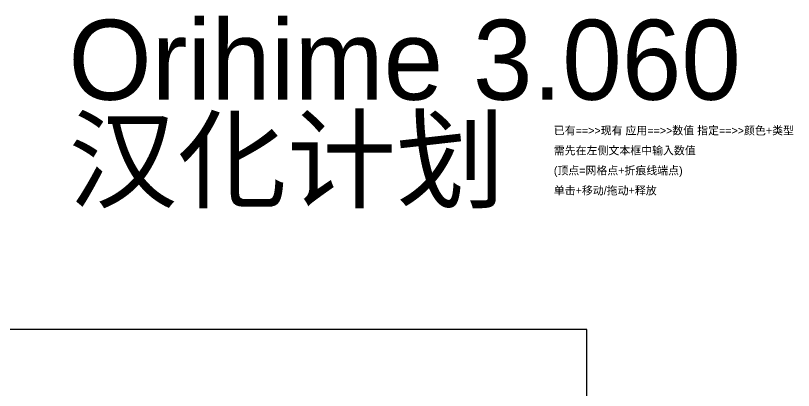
# Model space of a CAD drawing. Header units: millimetres. Extents: x -1842 to 3667, y -2745 to 2263.
# Drawn here: x 369 to 1535, y -1604 to -1041 of the extents above; entities that cross this region are included whole.
import ezdxf

# ---------------------------------------------------------------- set-up
doc = ezdxf.new("R2010")
doc.units = ezdxf.units.MM
doc.header["$LTSCALE"] = 1000
doc.layers.add('1-中文', color=7, linetype='Continuous', lineweight=25)
doc.styles.add('kucha制图', font='')
doc.styles.get("Standard").update_dxf_attribs({"font": ''})
doc.styles.get('kucha制图').set_extended_font_data('思源黑体 CN Regular')
doc.styles.get('Standard').set_extended_font_data('庞门正道标题体3.0')

msp = doc.modelspace()

# ---------------------------------------------------------------- linework, layer by layer
at = {"color": 6}
msp.add_lwpolyline([(1327.9, -2027.4), (1225.1, -2027.4), (1225.1, -1512.4), (-1526.8, -1512.4), (-1526.8, -1714.6)], dxfattribs=at)

# ---------------------------------------------------------------- texts
at = {"layer": '1-中文', "color": 250}
msp.add_text('Orihime 3.060', height=120, dxfattribs=at).set_placement((448.1, -1167.7))
at = {"layer": '1-中文', "color": 251}
msp.add_text('汉化计划', height=120, dxfattribs=at).set_placement((448.1, -1317.7))
at = {"layer": '1-中文', "color": 251, "style": 'kucha制图'}
for s, p in [('已有==>>现有 应用==>>数值 指定==>>颜色+类型', (1175.6, -1219.9)), ('需先在左侧文本框中输入数值', (1175.6, -1249.9)), ('(顶点=网格点+折痕线端点)', (1175.6, -1279.9)), ('单击+移动/拖动+释放', (1175.6, -1309.9))]:
    msp.add_text(s, height=12, dxfattribs=at).set_placement(p)

doc.saveas('drawing.dxf')
